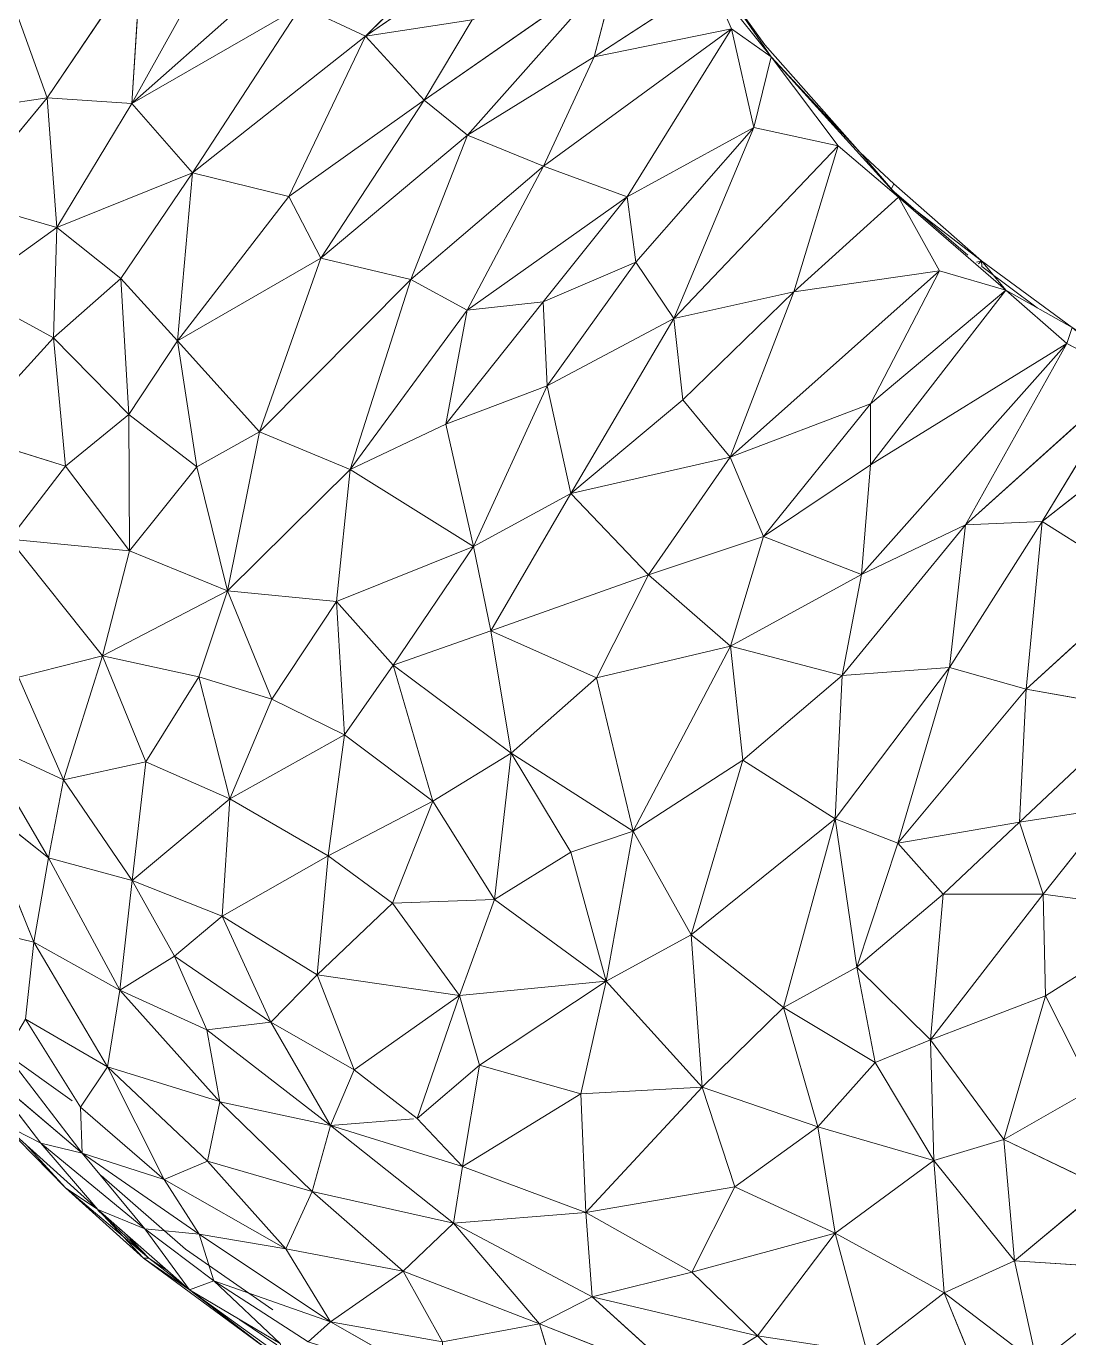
# Model space of a CAD drawing. Header units: inches. Extents: x -1767 to 184, y -1065 to 157.
# Drawn here: x -803.468 to -800.888, y -214.522 to -211.277 of the extents above; entities that cross this region are included whole.
import ezdxf

# ---------------------------------------------------------------- set-up
doc = ezdxf.new("R2010")
doc.units = ezdxf.units.IN
doc.header["$MEASUREMENT"] = 0
for name, color, linetype, lineweight in [('A-DETL-GENF', 92, 'Continuous', 9), ('E-LITE-EQPM', 33, 'Continuous', 9), ('G-IMPT', 8, 'Continuous', 9)]:
    doc.layers.add(name, color=color, linetype=linetype, lineweight=lineweight)

# ---------------------------------------------------------------- blocks, each defined once
blk = doc.blocks.new('flos_pendant16 - flos_pendant - 3D View - _3D__dwg_FLOS_AIM_Pendant_Lamps_dwg-2425-_3D_-V18-FIRST FLOOR')
at = {"layer": 'G-IMPT'}
for p, q in [((57.7767, -18.8493), (57.609, -18.2939)), ((58.53, -18.2911), (58.8792, -18.7035)), ((58.8792, -18.7035), (58.53, -18.2911)), ((57.3533, -18.995), (57.2791, -18.3874)), ((57.7767, -18.8493), (57.2791, -18.3874)), ((58.8792, -18.7035), (59.3218, -18.4808)), ((60.1328, -18.8932), (59.3218, -18.4808)), ((59.8139, -19.0197), (59.3218, -18.4808)), ((58.2551, -18.5468), (57.7767, -18.8493)), ((58.8792, -18.7035), (58.2551, -18.5468)), ((58.2551, -18.5468), (58.3733, -19.2534)), ((58.2551, -18.5468), (58.8792, -18.7035)), ((60.1328, -18.8932), (60.0531, -18.5001)), ((61.3398, -19.0197), (60.7349, -18.5963)), ((58.8792, -18.7035), (58.3733, -19.2534)), ((58.8792, -18.7035), (59.8139, -19.0197)), ((58.8792, -18.7035), (59.2228, -19.1077)), ((57.3533, -18.995), (56.534, -18.863)), ((57.3533, -18.995), (57.7767, -18.8493)), ((57.3533, -18.995), (57.7767, -18.8493)), ((57.7629, -19.6191), (57.7767, -18.8493)), ((57.7767, -18.8493), (58.3733, -19.2534)), ((60.702, -18.8438), (60.1328, -18.8932)), ((61.3398, -19.0197), (60.702, -18.8438)), ((60.8917, -19.2726), (60.702, -18.8438)), ((62.1371, -19.2836), (61.6202, -18.83)), ((60.1328, -18.8932), (59.8139, -19.0197)), ((60.8917, -19.2726), (60.1328, -18.8932)), ((60.5727, -19.5228), (60.1328, -18.8932)), ((60.1328, -18.8932), (60.5727, -19.5228)), ((61.3398, -19.0197), (61.48, -18.918)), ((61.9914, -19.3221), (61.48, -18.918)), ((61.9914, -19.3221), (61.48, -18.918)), ((62.1371, -19.2836), (61.6422, -18.9235)), ((61.9914, -19.3221), (61.6422, -18.9235)), ((61.8612, -19.0829), (61.6615, -18.918)), ((61.8613, -19.0829), (61.6615, -18.918)), ((62.3845, -19.4926), (61.7164, -18.8932)), ((62.3543, -19.4898), (61.7164, -18.8932)), ((62.1371, -19.2836), (61.7164, -18.8932)), ((57.3533, -18.995), (56.8007, -19.3716)), ((57.3533, -18.995), (57.3478, -19.7015)), ((57.3533, -18.995), (57.3478, -19.7015)), ((57.3533, -18.995), (57.7629, -19.6191)), ((57.7629, -19.6191), (57.3533, -18.995)), ((59.8139, -19.0197), (59.2228, -19.1077)), ((59.8029, -19.5118), (59.8139, -19.0197)), ((60.5727, -19.5228), (59.8139, -19.0197)), ((61.3398, -19.0197), (60.8917, -19.2726)), ((60.8917, -19.2726), (61.3398, -19.0197)), ((62.0491, -19.5998), (61.3398, -19.0197)), ((61.9914, -19.3221), (61.3398, -19.0197)), ((61.557, -19.4678), (61.3398, -19.0197)), ((61.557, -19.4678), (61.3398, -19.0197)), ((61.3398, -19.0197), (62.0491, -19.5998)), ((59.2228, -19.1077), (58.3733, -19.2534)), ((59.2228, -19.1077), (58.3733, -19.2534)), ((58.9286, -19.5778), (59.2228, -19.1077)), ((59.8029, -19.5118), (59.2228, -19.1077)), ((59.2228, -19.1077), (59.8029, -19.5118)), ((62.1371, -19.5201), (61.6656, -19.1209)), ((57.7629, -19.6191), (58.3733, -19.2534)), ((58.4145, -19.8775), (58.3733, -19.2534)), ((58.9286, -19.5778), (58.3733, -19.2534)), ((58.3733, -19.2534), (58.9286, -19.5778)), ((58.3733, -19.2534), (58.4145, -19.8775)), ((60.8917, -19.2726), (60.5727, -19.5228)), ((61.3728, -19.784), (60.8917, -19.2726)), ((61.557, -19.4678), (60.8917, -19.2726)), ((62.1371, -19.2836), (61.9914, -19.3221)), ((62.3598, -19.6603), (61.9914, -19.3221)), ((62.0491, -19.5998), (61.9914, -19.3221)), ((61.9914, -19.3221), (62.0491, -19.5998)), ((62.621, -19.7978), (62.1371, -19.2836)), ((62.3598, -19.6603), (62.1371, -19.2836)), ((62.3845, -19.4926), (62.1371, -19.2836)), ((57.3478, -19.7015), (56.8007, -19.3716)), ((62.3543, -19.4898), (62.2507, -19.4043)), ((61.3728, -19.784), (61.557, -19.4678)), ((61.9611, -20.0177), (61.557, -19.4678)), ((62.2223, -19.9352), (61.557, -19.4678)), ((62.0491, -19.5998), (61.557, -19.4678)), ((62.2223, -19.9352), (61.557, -19.4678)), ((59.8029, -19.5118), (58.9286, -19.5778)), ((59.8029, -19.5118), (59.0606, -20.1717)), ((59.7672, -20.1992), (59.8029, -19.5118)), ((60.5727, -19.5228), (59.8029, -19.5118)), ((60.4903, -19.8445), (59.8029, -19.5118)), ((60.5727, -19.5228), (60.4903, -19.8445)), ((61.2298, -20.1552), (60.5727, -19.5228)), ((61.3728, -19.784), (60.5727, -19.5228)), ((60.5727, -19.5228), (61.3728, -19.784)), ((62.5825, -19.993), (62.1371, -19.5201)), ((62.4675, -19.6347), (62.3543, -19.4898)), ((62.6214, -19.7935), (62.3543, -19.4898)), ((62.7969, -19.9407), (62.3543, -19.4898)), ((62.3543, -19.4898), (62.3845, -19.4926)), ((62.7969, -19.9407), (62.3845, -19.4926)), ((62.621, -19.7978), (62.3845, -19.4926)), ((57.3478, -19.7015), (57.7629, -19.6191)), ((57.7629, -19.6191), (57.3478, -19.7015)), ((57.7629, -19.6191), (57.7162, -20.3174)), ((57.7162, -20.3174), (57.7629, -19.6191)), ((57.7629, -19.6191), (58.0489, -20.2184)), ((57.7629, -19.6191), (58.4145, -19.8775)), ((58.4145, -19.8775), (57.7629, -19.6191)), ((58.4145, -19.8775), (58.9286, -19.5778)), ((59.0606, -20.1717), (58.9286, -19.5778)), ((62.6815, -20.1332), (62.0491, -19.5998)), ((62.3598, -19.6603), (62.0491, -19.5998)), ((62.2223, -19.9352), (62.0491, -19.5998)), ((62.0491, -19.5998), (62.6815, -20.1332)), ((62.0491, -19.5998), (62.2223, -19.9352)), ((57.3478, -19.7015), (56.8062, -19.9462)), ((57.3478, -19.7015), (56.8062, -19.9462)), ((57.3478, -19.7015), (57.0261, -20.5098)), ((57.3478, -19.7015), (57.7162, -20.3174)), ((62.6815, -20.1332), (62.3598, -19.6603)), ((62.621, -19.7978), (62.3598, -19.6603)), ((62.9151, -20.2129), (62.3598, -19.6603)), ((62.6815, -20.1332), (62.3598, -19.6603)), ((61.2298, -20.1552), (61.3728, -19.784)), ((61.9611, -20.0177), (61.3728, -19.784)), ((61.8567, -20.3531), (61.3728, -19.784)), ((59.7672, -20.1992), (60.4903, -19.8445)), ((60.3363, -20.4219), (60.4903, -19.8445)), ((61.2298, -20.1552), (60.4903, -19.8445)), ((60.7267, -20.1469), (60.4903, -19.8445)), ((60.7267, -20.1469), (60.4903, -19.8445)), ((63.1241, -20.3476), (62.621, -19.7978)), ((62.621, -19.7978), (62.7969, -19.9407)), ((62.621, -19.7978), (62.9151, -20.2129)), ((63.1241, -20.3476), (62.621, -19.7978)), ((58.0489, -20.2184), (58.4145, -19.8775)), ((59.0606, -20.1717), (58.4145, -19.8775)), ((58.5465, -20.5868), (58.4145, -19.8775)), ((61.9611, -20.0177), (62.2223, -19.9352)), ((62.4863, -20.6171), (62.2223, -19.9352)), ((62.6815, -20.1332), (62.2223, -19.9352)), ((62.665, -20.3999), (62.2223, -19.9352)), ((62.665, -20.3999), (62.2223, -19.9352)), ((62.2223, -19.9352), (62.6815, -20.1332)), ((63.1241, -20.3476), (62.7969, -19.9407)), ((62.9992, -20.2111), (62.7969, -19.9407)), ((56.8062, -19.9462), (57.0261, -20.5098)), ((56.8062, -19.9462), (57.0261, -20.5098)), ((61.9611, -20.0177), (61.8567, -20.3531)), ((62.4863, -20.6171), (61.9611, -20.0177)), ((59.0606, -20.1717), (58.5465, -20.5868)), ((59.0606, -20.1717), (58.5465, -20.5868)), ((59.0414, -21.0569), (59.0606, -20.1717)), ((59.5582, -20.837), (59.0606, -20.1717)), ((59.7672, -20.1992), (59.0606, -20.1717)), ((59.7672, -20.1992), (59.0606, -20.1717)), ((60.7267, -20.1469), (60.3363, -20.4219)), ((60.4133, -20.8342), (60.7267, -20.1469)), ((60.4133, -20.8342), (60.7267, -20.1469)), ((61.0621, -20.4631), (60.7267, -20.1469)), ((61.2298, -20.1552), (60.7469, -20.1473)), ((61.2298, -20.1552), (61.0621, -20.4631)), ((61.8924, -20.7765), (61.2298, -20.1552)), ((61.8567, -20.3531), (61.2298, -20.1552)), ((61.5185, -20.7848), (61.2298, -20.1552)), ((61.2298, -20.1552), (61.8567, -20.3531)), ((62.6815, -20.1332), (62.665, -20.3999)), ((63.1956, -20.661), (62.6815, -20.1332)), ((62.6815, -20.1332), (63.0691, -20.7518)), ((62.6815, -20.1332), (62.9151, -20.2129)), ((57.7162, -20.3174), (58.0489, -20.2184)), ((57.7162, -20.3174), (58.0489, -20.2184)), ((58.5465, -20.5868), (58.0489, -20.2184)), ((58.1011, -20.7793), (58.0489, -20.2184)), ((58.0489, -20.2184), (58.1011, -20.7793)), ((58.0489, -20.2184), (58.5465, -20.5868)), ((59.5582, -20.837), (59.7672, -20.1992)), ((60.3363, -20.4219), (59.7672, -20.1992)), ((63.1241, -20.3476), (62.9151, -20.2129)), ((63.1956, -20.661), (62.9151, -20.2129)), ((57.7162, -20.3174), (56.9849, -21.0982)), ((57.0261, -20.5098), (57.7162, -20.3174)), ((57.5622, -21.1532), (57.7162, -20.3174)), ((58.1011, -20.7793), (57.7162, -20.3174)), ((58.1011, -20.7793), (57.7162, -20.3174)), ((62.3735, -21.0542), (61.8567, -20.3531)), ((61.8924, -20.7765), (61.8567, -20.3531)), ((61.8567, -20.3531), (61.8924, -20.7765)), ((62.4863, -20.6171), (61.8709, -20.3591)), ((62.4863, -20.6171), (61.8709, -20.3591)), ((62.4863, -20.6171), (62.665, -20.3999)), ((62.4863, -20.6171), (62.665, -20.3999)), ((62.9344, -20.9387), (62.665, -20.3999)), ((62.9344, -20.9387), (62.665, -20.3999)), ((59.5582, -20.837), (60.3363, -20.4219)), ((60.4133, -20.8342), (60.3363, -20.4219)), ((60.3363, -20.4219), (60.4133, -20.8342)), ((61.0621, -20.4631), (60.4133, -20.8342)), ((61.2243, -21.0322), (61.0621, -20.4631)), ((61.5185, -20.7848), (61.0621, -20.4631)), ((61.0621, -20.4631), (61.2243, -21.0322)), ((63.0691, -20.7518), (62.7104, -20.4394)), ((56.2206, -20.9167), (57.0261, -20.5098)), ((57.0261, -20.5098), (56.2206, -20.9167)), ((57.0261, -20.5098), (56.9849, -21.0982)), ((58.5465, -20.5868), (58.1011, -20.7793)), ((58.5465, -20.5868), (58.1011, -20.7793)), ((58.1451, -21.648), (58.5465, -20.5868)), ((59.0414, -21.0569), (58.5465, -20.5868)), ((59.0414, -21.0569), (58.5465, -20.5868)), ((62.4863, -20.6171), (62.3735, -21.0542)), ((62.3735, -21.0542), (62.4863, -20.6171)), ((62.8437, -21.3786), (62.4863, -20.6171)), ((62.4863, -20.6171), (62.9344, -20.9387)), ((62.4863, -20.6171), (62.8437, -21.3786)), ((58.1011, -20.7793), (57.5622, -21.1532)), ((57.7959, -21.4721), (58.1011, -20.7793)), ((58.1451, -21.648), (58.1011, -20.7793)), ((58.1011, -20.7793), (58.1451, -21.648)), ((61.8924, -20.7765), (61.5185, -20.7848)), ((62.3735, -21.0542), (61.8924, -20.7765)), ((62.0381, -21.2192), (61.8924, -20.7765)), ((59.5582, -20.837), (59.0414, -21.0569)), ((59.0414, -21.0569), (59.5582, -20.837)), ((59.3191, -21.6893), (59.5582, -20.837)), ((60.4133, -20.8342), (59.5582, -20.837)), ((60.1576, -21.3704), (59.5582, -20.837)), ((59.6902, -21.6013), (59.5582, -20.837)), ((60.1576, -21.3704), (60.4133, -20.8342)), ((61.2243, -21.0322), (60.4133, -20.8342)), ((60.7487, -21.4061), (60.4133, -20.8342)), ((61.2243, -21.0322), (60.4133, -20.8342)), ((61.2243, -21.0322), (61.5185, -20.7848)), ((61.2243, -21.0322), (61.5185, -20.7848)), ((62.0381, -21.2192), (61.5185, -20.7848)), ((61.7412, -21.4254), (61.5185, -20.7848)), ((61.7412, -21.4254), (61.5185, -20.7848)), ((56.2206, -20.9167), (56.9849, -21.0982)), ((56.2206, -20.9167), (56.9849, -21.0982)), ((62.8437, -21.3786), (62.9344, -20.9387)), ((62.8437, -21.3786), (62.9344, -20.9387)), ((58.1451, -21.648), (59.0414, -21.0569)), ((58.1451, -21.648), (59.0414, -21.0569)), ((58.6455, -22.0384), (59.0414, -21.0569)), ((59.3191, -21.6893), (59.0414, -21.0569)), ((61.2243, -21.0322), (60.7487, -21.4061)), ((60.7487, -21.4061), (61.2243, -21.0322)), ((61.0951, -21.714), (61.2243, -21.0322)), ((61.7412, -21.4254), (61.2243, -21.0322)), ((61.2243, -21.0322), (61.7412, -21.4254)), ((62.3735, -21.0542), (62.0381, -21.2192)), ((62.3735, -21.0542), (62.0381, -21.2192)), ((62.2416, -21.681), (62.3735, -21.0542)), ((62.2416, -21.681), (62.3735, -21.0542)), ((62.7117, -21.857), (62.3735, -21.0542)), ((62.8437, -21.3786), (62.3735, -21.0542)), ((62.8437, -21.3786), (62.3735, -21.0542)), ((56.9849, -21.0982), (56.5423, -21.5573)), ((57.0811, -21.5271), (56.9849, -21.0982)), ((57.5622, -21.1532), (56.9849, -21.0982)), ((57.0811, -21.5271), (57.5622, -21.1532)), ((57.5622, -21.1532), (57.0811, -21.5271)), ((57.7959, -21.4721), (57.5622, -21.1532)), ((57.7959, -21.4721), (57.5622, -21.1532)), ((62.0381, -21.2192), (61.7412, -21.4254)), ((62.2416, -21.681), (62.0381, -21.2192)), ((60.1576, -21.3704), (59.6902, -21.6013)), ((59.6902, -21.6013), (60.1576, -21.3704)), ((59.9816, -22.2062), (60.1576, -21.3704)), ((60.46, -21.9725), (60.1576, -21.3704)), ((60.7487, -21.4061), (60.1576, -21.3704)), ((60.1576, -21.3704), (60.7487, -21.4061)), ((62.7117, -21.857), (62.8437, -21.3786)), ((63.0966, -22.2281), (62.8437, -21.3786)), ((63.322, -21.5436), (62.8437, -21.3786)), ((62.8437, -21.3786), (63.322, -21.5436)), ((60.46, -21.9725), (60.7487, -21.4061)), ((61.0951, -21.714), (60.7487, -21.4061)), ((61.7412, -21.4254), (61.0951, -21.714)), ((61.6312, -22.0989), (61.7412, -21.4254)), ((61.6312, -22.0989), (61.7412, -21.4254)), ((62.2416, -21.681), (61.7412, -21.4254)), ((57.0811, -21.5271), (56.3251, -22.1127)), ((57.0811, -21.5271), (56.3251, -22.1127)), ((57.0811, -21.5271), (56.5423, -21.5573)), ((56.5423, -21.5573), (57.0811, -21.5271)), ((56.9684, -22.2914), (57.7959, -21.4721)), ((56.9684, -22.2914), (57.7959, -21.4721)), ((56.9684, -22.2914), (57.0811, -21.5271)), ((56.9684, -22.2914), (57.0811, -21.5271)), ((57.7959, -21.4721), (57.0811, -21.5271)), ((57.0811, -21.5271), (57.7959, -21.4721)), ((57.4, -22.4591), (57.7959, -21.4721)), ((58.1451, -21.648), (57.7959, -21.4721)), ((59.6902, -21.6013), (59.3191, -21.6893)), ((59.9816, -22.2062), (59.6902, -21.6013)), ((58.1451, -21.648), (57.4, -22.4591)), ((58.0241, -22.4728), (58.1451, -21.648)), ((58.6455, -22.0384), (58.1451, -21.648)), ((58.1451, -21.648), (58.6455, -22.0384)), ((59.3191, -21.6893), (58.6455, -22.0384)), ((58.6537, -22.7038), (59.3191, -21.6893)), ((59.4455, -22.5938), (59.3191, -21.6893)), ((59.9816, -22.2062), (59.3191, -21.6893)), ((59.9816, -22.2062), (59.3191, -21.6893)), ((59.4455, -22.5938), (59.3191, -21.6893)), ((62.2416, -21.681), (61.6312, -22.0989)), ((62.0959, -22.3574), (62.2416, -21.681)), ((62.5825, -22.2996), (62.2416, -21.681)), ((62.7117, -21.857), (62.2416, -21.681)), ((62.5825, -22.2996), (62.2416, -21.681)), ((61.0951, -21.714), (60.46, -21.9725)), ((60.46, -21.9725), (61.0951, -21.714)), ((60.9329, -22.4041), (61.0951, -21.714)), ((61.6312, -22.0989), (61.0951, -21.714)), ((62.5825, -22.2996), (62.7117, -21.857)), ((63.0416, -22.5691), (62.7117, -21.857)), ((63.0966, -22.2281), (62.7117, -21.857)), ((62.7117, -21.857), (63.0416, -22.5691)), ((59.9816, -22.2062), (60.46, -21.9725)), ((60.614, -22.7808), (60.46, -21.9725)), ((60.9329, -22.4041), (60.46, -21.9725)), ((60.9329, -22.4041), (60.46, -21.9725)), ((58.6455, -22.0384), (58.0241, -22.4728)), ((58.6537, -22.7038), (58.6455, -22.0384)), ((56.9684, -22.2914), (56.3251, -22.1127)), ((61.6312, -22.0989), (60.9329, -22.4041)), ((61.3343, -22.6515), (61.6312, -22.0989)), ((61.6312, -22.0989), (61.3343, -22.6515)), ((61.7439, -22.8193), (61.6312, -22.0989)), ((62.0959, -22.3574), (61.6312, -22.0989)), ((59.4455, -22.5938), (59.9816, -22.2062)), ((60.614, -22.7808), (59.9816, -22.2062)), ((60.0311, -22.9237), (59.9816, -22.2062)), ((56.9684, -22.2914), (56.2453, -22.8357)), ((56.7842, -23.2509), (56.9684, -22.2914)), ((56.7842, -23.2509), (56.9684, -22.2914)), ((57.4, -22.4591), (56.9684, -22.2914)), ((56.9684, -22.2914), (57.4, -22.4591)), ((62.5825, -22.2996), (62.0959, -22.3574)), ((62.2883, -22.9952), (62.5825, -22.2996)), ((62.2883, -22.9952), (62.5825, -22.2996)), ((62.7859, -22.9182), (62.5825, -22.2996)), ((63.0416, -22.5691), (62.5825, -22.2996)), ((62.5825, -22.2996), (62.7859, -22.9182)), ((63.0416, -22.5691), (62.5825, -22.2996)), ((61.7439, -22.8193), (62.0959, -22.3574)), ((62.2883, -22.9952), (62.0959, -22.3574)), ((62.2883, -22.9952), (62.0959, -22.3574)), ((60.614, -22.7808), (60.9329, -22.4041)), ((60.9054, -23.1794), (60.9329, -22.4041)), ((61.3343, -22.6515), (60.9329, -22.4041)), ((57.4, -22.4591), (56.7842, -23.2509)), ((57.4, -22.4591), (56.7842, -23.2509)), ((57.2296, -23.2756), (57.4, -22.4591)), ((58.0241, -22.4728), (57.2296, -23.2756)), ((57.2296, -23.2756), (58.0241, -22.4728)), ((58.0241, -22.4728), (57.4, -22.4591)), ((57.8564, -23.0447), (58.0241, -22.4728)), ((58.6537, -22.7038), (58.0241, -22.4728)), ((59.4455, -22.5938), (58.6537, -22.7038)), ((59.0881, -23.1602), (59.4455, -22.5938)), ((59.0881, -23.1602), (59.4455, -22.5938)), ((60.0311, -22.9237), (59.4455, -22.5938)), ((59.4455, -22.5938), (60.0311, -22.9237)), ((60.9054, -23.1794), (61.3343, -22.6515)), ((61.5295, -23.3004), (61.3343, -22.6515)), ((61.7439, -22.8193), (61.3343, -22.6515)), ((58.6537, -22.7038), (57.8564, -23.0447)), ((58.4035, -23.3196), (58.6537, -22.7038)), ((59.0881, -23.1602), (58.6537, -22.7038)), ((56.7842, -23.2509), (56.2453, -22.8357)), ((56.2453, -22.8357), (56.7842, -23.2509)), ((60.614, -22.7808), (60.0311, -22.9237)), ((60.0834, -23.4213), (60.614, -22.7808)), ((60.614, -22.7808), (60.0834, -23.4213)), ((60.9054, -23.1794), (60.614, -22.7808)), ((61.5295, -23.3004), (61.7439, -22.8193)), ((61.5295, -23.3004), (61.7439, -22.8193)), ((62.2883, -22.9952), (61.7439, -22.8193)), ((60.0311, -22.9237), (59.0881, -23.1602)), ((60.0311, -22.9237), (59.0881, -23.1602)), ((59.4923, -23.6743), (60.0311, -22.9237)), ((60.0834, -23.4213), (60.0311, -22.9237)), ((62.7859, -22.9182), (62.2883, -22.9952)), ((62.7859, -22.9182), (62.2883, -22.9952)), ((56.5423, -24.2654), (57.8564, -23.0447)), ((57.8564, -23.0447), (57.2296, -23.2756)), ((57.8564, -23.0447), (57.2296, -23.2756)), ((57.7437, -23.6743), (57.8564, -23.0447)), ((57.8564, -23.0447), (57.7437, -23.6743)), ((58.4035, -23.3196), (57.8564, -23.0447)), ((62.2883, -22.9952), (61.5295, -23.3004)), ((62.0739, -23.5863), (62.2883, -22.9952)), ((62.2883, -22.9952), (62.0739, -23.5863)), ((62.7612, -23.721), (62.2883, -22.9952)), ((59.0881, -23.1602), (58.4035, -23.3196)), ((59.0881, -23.1602), (58.552, -23.7953)), ((59.4923, -23.6743), (59.0881, -23.1602)), ((59.0881, -23.1602), (59.4923, -23.6743)), ((60.9054, -23.1794), (60.0834, -23.4213)), ((60.7542, -23.9355), (60.9054, -23.1794)), ((60.7542, -23.9355), (60.9054, -23.1794)), ((61.5295, -23.3004), (60.9054, -23.1794)), ((55.8934, -23.8227), (56.7842, -23.2509)), ((56.1958, -24.0399), (56.7842, -23.2509)), ((56.1958, -24.0399), (57.2296, -23.2756)), ((56.5423, -24.2654), (57.2296, -23.2756)), ((57.2296, -23.2756), (56.7842, -23.2509)), ((58.4035, -23.3196), (57.7107, -24.0262)), ((58.4035, -23.3196), (57.7437, -23.6743)), ((57.7437, -23.6743), (58.4035, -23.3196)), ((58.552, -23.7953), (58.4035, -23.3196)), ((61.5295, -23.3004), (60.7542, -23.9355)), ((61.2573, -24.2022), (61.5295, -23.3004)), ((61.2573, -24.2022), (61.5295, -23.3004)), ((62.0739, -23.5863), (61.5295, -23.3004)), ((61.6395, -24.0344), (61.5295, -23.3004)), ((61.5295, -23.3004), (61.6395, -24.0344)), ((60.0834, -23.4213), (59.4923, -23.6743)), ((60.0834, -23.4213), (59.5692, -24.3094)), ((60.7542, -23.9355), (60.0834, -23.4213)), ((60.1768, -24.1444), (60.0834, -23.4213)), ((62.0739, -23.5863), (61.6395, -24.0344)), ((62.0024, -24.3754), (62.0739, -23.5863)), ((62.3983, -24.1114), (62.0739, -23.5863)), ((62.7612, -23.721), (62.0739, -23.5863)), ((62.0739, -23.5863), (62.7612, -23.721)), ((56.5423, -24.2654), (57.7437, -23.6743)), ((56.8667, -24.609), (57.7437, -23.6743)), ((57.7107, -24.0262), (57.7437, -23.6743)), ((59.4923, -23.6743), (58.552, -23.7953)), ((58.552, -23.7953), (59.4923, -23.6743)), ((59.4923, -23.6743), (58.7939, -24.1527)), ((59.4923, -23.6743), (58.7939, -24.1527)), ((59.4923, -23.6743), (58.7994, -24.6283)), ((59.5692, -24.3094), (59.4923, -23.6743)), ((59.5692, -24.3094), (59.4923, -23.6743)), ((62.3983, -24.1114), (62.7612, -23.721)), ((62.3983, -24.1114), (62.7612, -23.721)), ((58.552, -23.7953), (57.2378, -24.7575)), ((58.552, -23.7953), (57.2378, -24.7575)), ((58.552, -23.7953), (57.7107, -24.0262)), ((57.7107, -24.0262), (58.552, -23.7953)), ((58.552, -23.7953), (58.0929, -24.7163)), ((58.7939, -24.1527), (58.552, -23.7953)), ((58.7939, -24.1527), (58.552, -23.7953)), ((59.9899, -24.7905), (60.7542, -23.9355)), ((60.7542, -23.9355), (60.1768, -24.1444)), ((60.2978, -24.9995), (60.7542, -23.9355)), ((60.2978, -24.9995), (60.7542, -23.9355)), ((61.2573, -24.2022), (60.7542, -23.9355)), ((60.7542, -23.9355), (61.2573, -24.2021)), ((56.1958, -24.0399), (56.5423, -24.2654)), ((57.7107, -24.0262), (56.8667, -24.609)), ((57.2378, -24.7575), (57.7107, -24.0262)), ((57.2378, -24.7575), (57.7107, -24.0262)), ((61.6395, -24.0344), (61.2573, -24.2022)), ((61.6807, -24.774), (61.6395, -24.0344)), ((62.0024, -24.3754), (61.6395, -24.0344)), ((61.6807, -24.774), (61.6395, -24.0344)), ((61.6395, -24.0344), (62.0024, -24.3754)), ((62.3983, -24.1114), (62.0024, -24.3754)), ((62.0024, -24.3754), (62.3983, -24.1114)), ((62.3955, -24.8592), (62.3983, -24.1114)), ((62.9591, -24.3479), (62.3983, -24.1114)), ((58.7939, -24.1527), (58.0929, -24.7163)), ((58.7994, -24.6283), (58.7939, -24.1527)), ((60.1768, -24.1444), (59.5472, -24.796)), ((60.1768, -24.1444), (59.5692, -24.3094)), ((60.1768, -24.1444), (59.5692, -24.3094)), ((59.9899, -24.7905), (60.1768, -24.1444)), ((60.2978, -24.9995), (61.2573, -24.2022)), ((61.2573, -24.2022), (60.2978, -24.9995)), ((60.8064, -25.1727), (61.2573, -24.2022)), ((60.8064, -25.1727), (61.2573, -24.2022)), ((61.6807, -24.774), (61.2573, -24.2022)), ((61.6807, -24.774), (61.2573, -24.2022)), ((56.5038, -24.3561), (56.5423, -24.2654)), ((56.8667, -24.609), (56.5423, -24.2654)), ((56.5038, -24.3561), (56.9904, -24.7905)), ((56.8667, -24.609), (56.5038, -24.3561)), ((59.5692, -24.3094), (58.7994, -24.6283)), ((58.9891, -24.9747), (59.5692, -24.3094)), ((59.5472, -24.796), (59.5692, -24.3094)), ((62.3955, -24.8592), (62.9591, -24.3479)), ((62.3955, -24.8592), (62.9591, -24.3479)), ((61.6807, -24.774), (62.0024, -24.3754)), ((61.6807, -24.774), (62.0024, -24.3754)), ((61.9749, -25.1644), (62.0024, -24.3754)), ((62.0024, -24.3754), (61.9749, -25.1644)), ((62.3955, -24.8592), (62.0024, -24.3754)), ((56.9917, -24.7575), (56.6944, -24.489)), ((56.9917, -24.7575), (56.6944, -24.489)), ((56.9917, -24.7575), (56.6944, -24.489)), ((57.2378, -24.7575), (56.8667, -24.609)), ((57.4358, -25.2056), (56.8667, -24.609)), ((56.8667, -24.609), (56.9904, -24.7905)), ((57.4358, -25.2056), (56.8667, -24.609)), ((56.8667, -24.609), (57.2378, -24.7575)), ((57.7547, -25.5356), (58.7994, -24.6283)), ((58.7994, -24.6283), (57.7547, -25.5356)), ((58.7994, -24.6283), (58.0929, -24.7163)), ((58.2331, -25.6868), (58.7994, -24.6283)), ((58.2331, -25.6868), (58.7994, -24.6283)), ((58.9891, -24.9747), (58.7994, -24.6283)), ((58.0929, -24.7163), (57.2378, -24.7575)), ((58.0929, -24.7163), (57.4358, -25.2056)), ((57.4358, -25.2056), (58.0929, -24.7163)), ((57.7547, -25.5356), (58.0929, -24.7163)), ((58.0929, -24.7163), (57.7547, -25.5356)), ((56.9904, -24.7905), (56.9917, -24.7575)), ((56.9904, -24.7905), (56.9917, -24.7575)), ((56.9904, -24.7905), (57.0208, -24.7857)), ((56.9904, -24.7905), (57.455, -25.2854)), ((57.4358, -25.2056), (56.9904, -24.7905)), ((57.2378, -24.7575), (57.4358, -25.2056)), ((59.5472, -24.796), (58.9891, -24.9747)), ((59.9899, -24.7905), (59.0029, -25.3569)), ((59.0029, -25.3569), (59.5472, -24.796)), ((59.4703, -25.5796), (59.9899, -24.7905)), ((59.4703, -25.5796), (59.9899, -24.7905)), ((59.9899, -24.7905), (59.5472, -24.796)), ((60.2978, -24.9995), (59.9899, -24.7905)), ((61.6807, -24.774), (60.8064, -25.1727)), ((60.9576, -25.5466), (61.6807, -24.774)), ((61.502, -25.7363), (61.6807, -24.774)), ((61.9749, -25.1644), (61.6807, -24.774)), ((61.9749, -25.1644), (61.6807, -24.774)), ((57.0654, -24.832), (57.469, -25.2502)), ((57.0654, -24.832), (57.469, -25.2502)), ((57.469, -25.2502), (57.0654, -24.832)), ((62.3955, -24.8592), (61.9749, -25.1644)), ((62.3955, -24.8592), (61.9749, -25.1644)), ((62.3158, -25.4943), (62.3955, -24.8592)), ((62.3158, -25.4943), (62.3955, -24.8592)), ((62.8629, -25.1754), (62.3955, -24.8592)), ((62.8629, -25.1754), (62.3955, -24.8592)), ((58.2331, -25.6868), (58.9891, -24.9747)), ((58.9891, -24.9747), (58.2331, -25.6868)), ((59.0029, -25.3569), (58.9891, -24.9747)), ((60.2978, -24.9995), (59.4703, -25.5796)), ((60.2978, -24.9995), (59.8909, -25.8022)), ((60.2978, -24.9995), (60.8064, -25.1727)), ((59.8909, -25.8022), (60.8064, -25.1727)), ((60.1219, -26.0277), (60.8064, -25.1727)), ((60.9576, -25.5466), (60.8064, -25.1727)), ((61.9749, -25.1644), (61.502, -25.7363)), ((61.9749, -25.1644), (61.502, -25.7363)), ((62.3158, -25.4943), (61.9749, -25.1644)), ((62.3158, -25.4943), (61.9749, -25.1644)), ((62.8629, -25.1754), (62.3158, -25.4943)), ((62.3158, -25.4943), (62.8629, -25.1754)), ((58.0929, -26.0854), (57.4358, -25.2056)), ((57.7547, -25.5356), (57.4358, -25.2056)), ((57.4358, -25.2056), (57.631, -25.4833)), ((57.7547, -25.5356), (57.4358, -25.2056)), ((57.631, -25.4833), (57.4358, -25.2056)), ((57.455, -25.2854), (57.473, -25.2543)), ((57.473, -25.2543), (57.455, -25.2854)), ((57.631, -25.4833), (57.455, -25.2854)), ((59.0029, -25.3569), (58.2331, -25.6868)), ((58.2331, -25.6868), (59.0029, -25.3569)), ((59.0029, -25.3569), (58.3073, -26.2696)), ((59.0029, -25.3569), (58.3073, -26.2696)), ((59.4703, -25.5796), (59.0029, -25.3569)), ((59.0029, -25.3569), (59.4703, -25.5796)), ((58.1231, -26.1597), (57.631, -25.4833)), ((58.0929, -26.0854), (57.631, -25.4833)), ((62.3158, -25.4943), (61.502, -25.7363)), ((61.502, -25.7363), (62.3158, -25.4943)), ((61.8127, -26.1707), (62.3158, -25.4943)), ((62.2993, -26.2504), (62.3158, -25.4943)), ((62.2993, -26.2504), (62.3158, -25.4943)), ((62.8464, -25.706), (62.3158, -25.4943)), ((62.8464, -25.706), (62.3158, -25.4943)), ((58.0929, -26.0854), (57.7547, -25.5356)), ((58.2331, -25.6868), (57.7547, -25.5356)), ((57.7547, -25.5356), (58.2331, -25.6868)), ((60.9576, -25.5466), (60.1219, -26.0277)), ((60.427, -26.4291), (60.9576, -25.5466)), ((60.9576, -25.5466), (60.427, -26.4291)), ((61.502, -25.7363), (60.9576, -25.5466)), ((61.502, -25.7363), (60.9576, -25.5466)), ((59.4703, -25.5796), (58.3073, -26.2696)), ((59.4703, -25.5796), (59.1156, -26.1844)), ((59.8909, -25.8022), (59.4703, -25.5796)), ((59.8909, -25.8022), (59.4703, -25.5796)), ((58.0929, -26.0854), (58.2331, -25.6868)), ((58.3073, -26.2696), (58.2331, -25.6868)), ((62.2993, -26.2504), (62.8464, -25.706)), ((58.9717, -26.6586), (59.8909, -25.8022)), ((58.9717, -26.6586), (59.8909, -25.8022)), ((59.8909, -25.8022), (59.1156, -26.1844)), ((60.1219, -26.0277), (59.8909, -25.8022)), ((60.1218, -26.0277), (59.8909, -25.8022)), ((61.502, -25.7363), (60.427, -26.4291)), ((60.427, -26.4291), (61.502, -25.7363)), ((60.7817, -26.638), (61.502, -25.7363)), ((61.8127, -26.1707), (61.502, -25.7363)), ((60.1219, -26.0277), (58.9259, -26.7013)), ((60.1219, -26.0277), (59.8002, -26.4648)), ((60.427, -26.4291), (60.1219, -26.0277)), ((58.4008, -26.5583), (58.0929, -26.0854)), ((58.3073, -26.2696), (58.0929, -26.0854)), ((58.0929, -26.0854), (58.3293, -26.5116)), ((58.0929, -26.0854), (58.4008, -26.5583)), ((58.3293, -26.5116), (58.1231, -26.1597)), ((59.1156, -26.1844), (58.3073, -26.2696)), ((58.4008, -26.5583), (59.1156, -26.1844)), ((58.9259, -26.7013), (59.1156, -26.1844)), ((61.8127, -26.1707), (60.7817, -26.638)), ((61.8127, -26.1707), (60.7817, -26.638)), ((61.1473, -26.6545), (61.8127, -26.1707)), ((61.1501, -27.1329), (61.8127, -26.1707)), ((61.1501, -27.1329), (61.8127, -26.1707)), ((61.6807, -27.0009), (61.8127, -26.1707)), ((62.2993, -26.2504), (61.8127, -26.1707)), ((61.6807, -27.0009), (62.2993, -26.2504)), ((62.2993, -26.2504), (62.7859, -26.2229)), ((62.7859, -26.2229), (62.2993, -26.2504)), ((62.4505, -26.8442), (62.2993, -26.2504)), ((62.2993, -26.2504), (62.4505, -26.8442)), ((58.4008, -26.5583), (58.3073, -26.2696)), ((58.4008, -26.5583), (58.3073, -26.2696)), ((58.8517, -27.3034), (60.427, -26.4291)), ((58.9644, -27.625), (60.427, -26.4291)), ((60.427, -26.4291), (59.8002, -26.4648)), ((60.427, -26.4291), (59.8002, -26.4648)), ((60.7817, -26.638), (60.427, -26.4291))]:
    blk.add_line(p, q, dxfattribs=at)
at = {"layer": 'G-IMPT', "flags": 128}
for points in [[(57.9279, -18.0794), (57.609, -18.2939), (57.7767, -18.8493), (57.7629, -19.6191)], [(60.1328, -18.8932), (60.0531, -18.5001), (59.495, -18.1152)], [(60.427, -18.2472), (60.7349, -18.5963), (60.702, -18.8438), (60.1328, -18.8932)], [(57.7767, -18.8492), (57.2791, -18.3874), (57.609, -18.2939), (58.2551, -18.5468)], [(57.3533, -18.995), (57.2791, -18.3874), (56.534, -18.863), (57.3533, -18.995)], [(59.3218, -18.4808), (58.8792, -18.7035), (58.3733, -19.2534)], [(59.8139, -19.0197), (59.3218, -18.4808), (60.1328, -18.8932)], [(58.2551, -18.5468), (57.7767, -18.8493), (58.3733, -19.2534), (58.2551, -18.5468)], [(60.7349, -18.5963), (61.3398, -19.0197), (60.702, -18.8438), (60.8917, -19.2726)], [(61.3398, -19.0197), (61.48, -18.918), (60.7641, -18.6089)], [(59.2228, -19.1077), (58.8792, -18.7035), (59.8139, -19.0197)], [(62.1371, -19.2836), (61.6202, -18.83), (61.6422, -18.9235), (61.9914, -19.3221), (61.3398, -19.0197)], [(60.1328, -18.8932), (59.8139, -19.0197), (59.2228, -19.1077)], [(60.5727, -19.5228), (60.8917, -19.2726), (60.1328, -18.8932)], [(61.6422, -18.9235), (62.1371, -19.2836), (62.3598, -19.6603), (61.9914, -19.3221)], [(61.6615, -18.918), (61.7164, -18.8932), (62.3845, -19.4926)], [(62.3543, -19.4898), (61.7164, -18.8932), (62.1371, -19.2836), (62.621, -19.7978), (62.3598, -19.6603), (62.0491, -19.5998)], [(57.3478, -19.7015), (56.8007, -19.3716), (57.3533, -18.995)], [(58.9286, -19.5778), (59.8029, -19.5118), (59.8139, -19.0197), (60.5727, -19.5228)], [(58.5465, -20.5868), (58.4145, -19.8775), (58.9286, -19.5778), (59.2228, -19.1077)], [(58.0489, -20.2184), (57.7629, -19.6191), (58.3733, -19.2534)], [(61.3728, -19.784), (60.8917, -19.2726), (61.557, -19.4678), (61.3728, -19.784)], [(62.4675, -19.6347), (62.3543, -19.4898), (62.3845, -19.4926), (62.1371, -19.2836), (61.9914, -19.3221)], [(62.6214, -19.7935), (62.3543, -19.4898), (62.2507, -19.4043)], [(61.9611, -20.0177), (61.557, -19.4678), (62.0491, -19.5998)], [(60.4133, -20.8342), (59.5582, -20.837), (60.3363, -20.4219), (59.7672, -20.1992), (59.8029, -19.5118), (59.0606, -20.1717), (58.9286, -19.5778)], [(60.4903, -19.8445), (60.5727, -19.5228), (59.8029, -19.5118), (60.4903, -19.8445)], [(60.3363, -20.4219), (60.4903, -19.8445), (61.2298, -20.1552), (60.5727, -19.5228)], [(62.3543, -19.4898), (62.7969, -19.9407), (63.1241, -20.3476), (62.9151, -20.2129)], [(62.621, -19.7978), (62.3845, -19.4926), (62.7969, -19.9407)], [(57.0261, -20.5098), (57.3478, -19.7015), (57.7162, -20.3174)], [(62.3598, -19.6603), (62.9151, -20.2129), (62.621, -19.7978)], [(61.3728, -19.784), (61.2298, -20.1552), (61.5185, -20.7848), (61.0621, -20.4631)], [(61.8567, -20.3531), (61.3728, -19.784), (61.9611, -20.0177)], [(60.4903, -19.8445), (59.7672, -20.1992), (59.5582, -20.837)], [(62.621, -19.7978), (62.7969, -19.9407), (62.9992, -20.2111)], [(59.0606, -20.1717), (58.4145, -19.8775), (58.0489, -20.2184)], [(61.9611, -20.0177), (62.2223, -19.9352), (62.4863, -20.6171)], [(61.8924, -20.7765), (62.3735, -21.0542), (61.8567, -20.3531), (61.9611, -20.0177), (62.4863, -20.6171)], [(59.5582, -20.837), (59.0606, -20.1717), (59.0414, -21.0569)], [(60.4133, -20.8342), (61.0621, -20.4631), (60.7267, -20.1469), (60.3363, -20.4219)], [(61.0621, -20.4631), (61.2298, -20.1552), (60.7469, -20.1473)], [(61.5185, -20.7848), (61.8924, -20.7765), (61.2298, -20.1552)], [(63.3385, -21.3044), (63.0691, -20.7518), (62.6815, -20.1332), (62.665, -20.3999)], [(63.1956, -20.661), (62.9151, -20.2129), (62.6815, -20.1332), (63.1956, -20.661)], [(57.5622, -21.1532), (57.7162, -20.3174), (56.9849, -21.0982)], [(56.9849, -21.0982), (57.0261, -20.5098), (57.7162, -20.3174)], [(62.7104, -20.4394), (63.0691, -20.7518), (62.9344, -20.9387), (62.4863, -20.6171)], [(58.5465, -20.5868), (58.1451, -21.648), (57.7959, -21.4721)], [(57.7959, -21.4721), (58.1011, -20.7793), (57.5622, -21.1532)], [(61.5185, -20.7848), (62.0381, -21.2192), (61.8924, -20.7765)], [(59.5582, -20.837), (59.3191, -21.6893), (58.6455, -22.0384)], [(59.3191, -21.6893), (59.6902, -21.6013), (59.5582, -20.837), (60.1576, -21.3704), (59.9816, -22.2062), (59.6902, -21.6013)], [(61.0951, -21.714), (60.7487, -21.4061), (60.46, -21.9725), (60.1576, -21.3704), (60.4133, -20.8342), (60.7487, -21.4061)], [(58.6537, -22.7038), (58.6455, -22.0384), (59.0414, -21.0569), (59.3191, -21.6893)], [(61.6312, -22.0989), (61.0951, -21.714), (61.2243, -21.0322)], [(62.2416, -21.681), (62.7117, -21.857), (62.3735, -21.0542)], [(56.9849, -21.0982), (56.5423, -21.5573), (55.9154, -22.0604), (55.9374, -21.5821)], [(57.0811, -21.5271), (56.9849, -21.0982), (57.5622, -21.1532)], [(62.0381, -21.2192), (62.2416, -21.681), (61.6312, -22.0989)], [(62.0381, -21.2192), (61.7412, -21.4254), (62.2416, -21.681)], [(62.0959, -22.3574), (62.5825, -22.2996), (62.7117, -21.857), (62.8437, -21.3786)], [(62.8437, -21.3786), (63.0966, -22.2281), (62.7117, -21.857)], [(61.7412, -21.4254), (61.0951, -21.714), (60.9329, -22.4041)], [(57.7959, -21.4721), (57.4, -22.4591), (58.1451, -21.648)], [(58.6455, -22.0384), (58.0241, -22.4728), (58.1451, -21.648)], [(59.3191, -21.6893), (58.6537, -22.7038), (59.4455, -22.5938)], [(61.7439, -22.8193), (61.6312, -22.0989), (62.0959, -22.3574), (62.2416, -21.681)], [(60.46, -21.9725), (59.9816, -22.2062), (60.614, -22.7808), (60.46, -21.9725)], [(55.8934, -23.8227), (56.2453, -22.8357), (56.3251, -22.1127), (56.9684, -22.2914)], [(61.3343, -22.6515), (60.9329, -22.4041), (61.6312, -22.0989)], [(59.4923, -23.6743), (60.0311, -22.9237), (59.9816, -22.2062), (59.4455, -22.5938)], [(55.58, -23.5753), (56.2453, -22.8357), (56.9684, -22.2914)], [(61.3343, -22.6515), (61.7439, -22.8193), (62.0959, -22.3574)], [(60.0311, -22.9237), (60.614, -22.7808), (60.9329, -22.4041)], [(60.9329, -22.4041), (60.9054, -23.1794), (60.614, -22.7808)], [(56.7842, -23.2509), (57.2296, -23.2756), (57.4, -22.4591), (58.0241, -22.4728)], [(58.6537, -22.7038), (58.0241, -22.4728), (57.8564, -23.0447), (58.6537, -22.7038)], [(61.5295, -23.3004), (61.3343, -22.6515), (60.9054, -23.1794), (61.5295, -23.3004), (60.7542, -23.9355)], [(58.6537, -22.7038), (58.4035, -23.3196), (57.8564, -23.0447)], [(58.4035, -23.3196), (59.0881, -23.1602), (58.6537, -22.7038)], [(52.9324, -22.822), (53.2211, -22.8275), (53.727, -22.8962), (54.1504, -23.0062), (54.5062, -23.1179), (54.527, -23.1244), (54.5407, -23.1311), (54.8954, -23.3031), (55.2116, -23.4543), (55.5965, -23.6798), (55.9759, -23.9355), (56.5038, -24.3561), (56.9904, -24.7905), (57.455, -25.2854), (57.631, -25.4833), (58.1231, -26.1597), (58.3293, -26.5116), (58.563, -26.946)], [(61.7439, -22.8193), (62.2883, -22.9952), (61.5295, -23.3004)], [(59.4923, -23.6743), (60.0834, -23.4213), (60.0311, -22.9237)], [(56.8667, -24.609), (57.7437, -23.6743), (56.5423, -24.2654), (56.5038, -24.3561), (56.1958, -24.0399), (57.2296, -23.2756), (56.5423, -24.2654), (57.8564, -23.0447)], [(63.3165, -23.8667), (62.7612, -23.721), (62.2883, -22.9952)], [(57.7107, -24.0262), (58.4035, -23.3196), (58.552, -23.7953), (59.0881, -23.1602)], [(60.9054, -23.1794), (60.0834, -23.4213), (60.7542, -23.9355)], [(55.1346, -23.3691), (55.5965, -23.6798), (55.8934, -23.8227), (56.7842, -23.2509), (56.1958, -24.0399), (55.9759, -23.9355), (55.8934, -23.8227)], [(61.2573, -24.2022), (61.6395, -24.0344), (62.0739, -23.5863), (61.5295, -23.3004)], [(59.5692, -24.3094), (60.0834, -23.4213), (60.1768, -24.1444), (59.9899, -24.7905), (59.5472, -24.796)], [(56.8667, -24.609), (56.5423, -24.2654), (56.1958, -24.0399), (55.8934, -23.8227), (55.58, -23.5753)], [(62.0024, -24.3754), (62.0739, -23.5863), (62.3983, -24.1114)], [(57.7437, -23.6743), (57.7107, -24.0262), (56.8667, -24.609), (56.5038, -24.3561)], [(58.7939, -24.1527), (58.7994, -24.6283), (59.4923, -23.6743)], [(57.4358, -25.2056), (57.2378, -24.7575), (58.0929, -24.7163), (58.552, -23.7953)], [(60.7542, -23.9355), (59.9899, -24.7905), (59.0029, -25.3569)], [(60.7542, -23.9355), (60.1768, -24.1444), (59.5472, -24.796)], [(62.9591, -24.3479), (62.3983, -24.1114), (62.3955, -24.8592), (62.0024, -24.3754)], [(58.7994, -24.6283), (58.0929, -24.7163), (58.7939, -24.1527)], [(58.7994, -24.6283), (59.5692, -24.3094), (59.5472, -24.796)], [(59.5472, -24.796), (59.0029, -25.3569), (58.9891, -24.9747), (59.5692, -24.3094)], [(57.0102, -24.7748), (56.9904, -24.7905), (56.8667, -24.609)], [(59.5472, -24.796), (58.9891, -24.9747), (58.7994, -24.6283)], [(57.0208, -24.7857), (56.9904, -24.7905), (57.4358, -25.2056)], [(59.8909, -25.8022), (60.8064, -25.1727), (61.6807, -24.774)], [(59.9899, -24.7905), (60.2978, -24.9995), (59.8909, -25.8022)], [(61.502, -25.7363), (61.6807, -24.774), (60.9576, -25.5466)], [(59.4703, -25.5796), (60.2978, -24.9995), (60.8064, -25.1727)], [(60.9576, -25.5466), (60.8064, -25.1727), (60.1218, -26.0277), (60.427, -26.4291)], [(57.4358, -25.2056), (58.0929, -26.0854), (57.631, -25.4833)], [(62.3158, -25.4943), (61.8127, -26.1707), (61.1473, -26.6545), (60.7817, -26.638)], [(58.3073, -26.2696), (58.0929, -26.0854), (57.7547, -25.5356)], [(60.9576, -25.5466), (60.1218, -26.0277), (59.8002, -26.4648), (58.9259, -26.7013)], [(59.1156, -26.1844), (59.4703, -25.5796), (58.3073, -26.2696)], [(58.3073, -26.2696), (58.2331, -25.6868), (58.0929, -26.0854), (58.3293, -26.5116)], [(62.8464, -25.706), (62.2993, -26.2504), (61.8127, -26.1707)], [(58.3073, -26.2696), (59.1156, -26.1844), (59.8909, -25.8022)], [(60.7817, -26.638), (61.502, -25.7363), (61.8127, -26.1707)], [(59.1156, -26.1844), (58.9259, -26.7013), (60.1218, -26.0277)], [(58.6592, -27.0807), (58.563, -26.946), (58.4008, -26.5583), (59.1156, -26.1844)], [(61.8127, -26.1707), (61.6807, -27.0009), (62.2993, -26.2504)], [(58.8517, -27.3034), (60.427, -26.4291), (58.9644, -27.625), (60.7817, -26.638), (60.427, -26.4291)]]:
    blk.add_lwpolyline(points, dxfattribs=at)
blk = doc.blocks.new('flos_pendant16 - flos_pendant - 3D View - _3D__dwg-V19-FIRST FLOOR')
at = {"xscale": 0.426201584994806, "yscale": 0.426201584994806, "zscale": 0.426201584994806}
blk.add_blockref('flos_pendant16 - flos_pendant - 3D View - _3D__dwg_FLOS_AIM_Pendant_Lamps_dwg-2425-_3D_-V18-FIRST FLOOR', (0.7054, -0.3763), dxfattribs=at)
blk = doc.blocks.new('flos_pendant16 - flos_pendant16 2-V20-FIRST FLOOR')
blk.add_blockref('flos_pendant16 - flos_pendant - 3D View - _3D__dwg-V19-FIRST FLOOR', (0, 0))

msp = doc.modelspace()

# ---------------------------------------------------------------- hatches: boundary and pattern name
at = {"layer": 'A-DETL-GENF'}
h = msp.add_hatch(dxfattribs=at)
h.set_pattern_fill('FP1_12', style=0, pattern_type=2)
h.set_pattern_definition([(0, (0, 0), (0, 6), [])])
h.paths.add_polyline_path([(-850.187, -314.9479), (-830.0626, -314.9479), (-830.0626, -299.7935), (-556.7791, -299.7935), (-556.7791, -106.8365), (-967.9152, -51.6245), (-967.9152, -314.9479), (-962.3651, -314.9479), (-962.3651, -308.8001), (-932.3651, -308.8001), (-932.3651, -314.9479), (-853.937, -314.9479)], flags=0)
h.paths.add_polyline_path([(-751.7044, -218.2571), (-751.7044, -218.257), (-751.6517, -218.2502)], flags=0)
h.paths.add_polyline_path([(-801.0716, -213.4245), (-801.0716, -213.4244), (-801.0102, -213.4245)], flags=0)

# ---------------------------------------------------------------- block references
at = {"layer": 'E-LITE-EQPM', "rotation": 185.4644837373745}
msp.add_blockref('flos_pendant16 - flos_pendant16 2-V20-FIRST FLOOR', (-775.181, -220.3702), dxfattribs=at)

doc.saveas('drawing.dxf')
